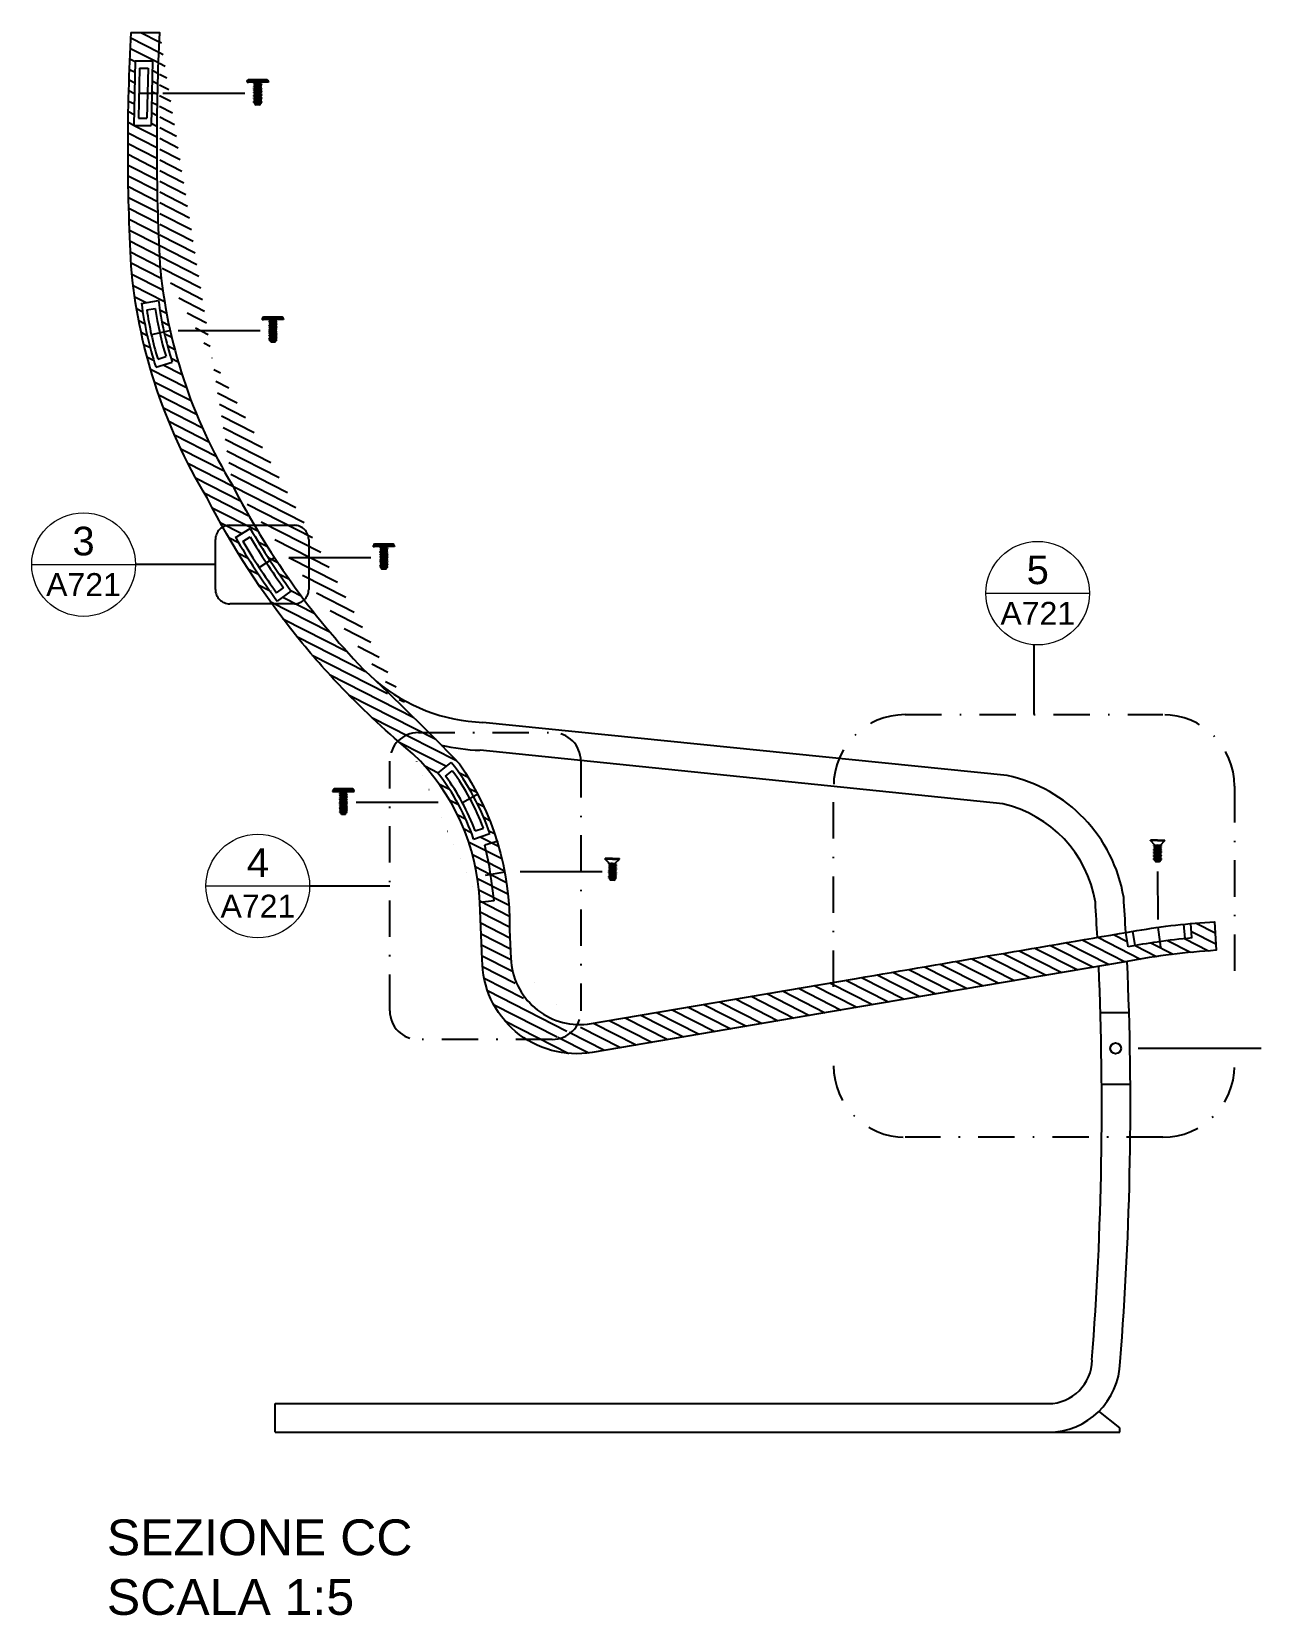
# Model space of a CAD drawing. Header units: millimetres. Extents: x -29 to 1292, y 25 to 454.
# Drawn here: x 328.9 to 414.8, y 53.3 to 164 of the extents above; entities that cross this region are included whole.
import ezdxf
from ezdxf.enums import TextEntityAlignment as Align

# ---------------------------------------------------------------- set-up
doc = ezdxf.new("R2010")
doc.units = ezdxf.units.MM
doc.linetypes.add('TRATTOPUNTO', pattern=[25.4, 12.7, -6.35, 0, -6.35])
doc.layers.get('0').update_dxf_attribs({"color": 70})
doc.layers.add('A-ANNO-SYMB', color=202, linetype='Continuous', lineweight=18)
for name, color, linetype in [('CONTORNO SEZIONI', 26, 'Continuous'), ('G-ANNO-TEXT', 3, 'Continuous'), ('LINEE SEZIONATE', 5, 'Continuous'), ('SIMBOLI', 201, 'Continuous'), ('VITIGIUSTO', 61, 'Continuous')]:
    doc.layers.add(name, color=color, linetype=linetype)
doc.styles.add('ARIAL', font='arial.ttf')
doc.styles.get("Standard").update_dxf_attribs({"font": 'arial.ttf'})

# ---------------------------------------------------------------- blocks, each defined once
blk = doc.blocks.new('DETAGLI')
at = {"layer": 'A-ANNO-SYMB', "linetype": 'Continuous'}
blk.add_line((486.66, 356.17), (504.76, 356.17), dxfattribs=at)
blk.add_circle((495.71, 356.17), 9.05, dxfattribs=at)
for tag, p in [('TAVOLA', (495.71, 362.76)), ('SEZIONE', (495.71, 354.67))]:
    blk.add_attdef(tag, text='', height=5, dxfattribs=at).set_placement(p, align=Align.TOP_CENTER)

msp = doc.modelspace()

# ---------------------------------------------------------------- hatches: boundary and pattern name
h = msp.add_hatch()
h.set_pattern_fill('ANSI31', color=256, scale=0.21, angle=108)
h.set_pattern_definition([(153, (-61.49065, 84.6271), (-0.3026982, -0.5940786), [])])
edge = h.paths.add_edge_path()
edge.add_arc((391.06, 156.8), 54, 206.9866, 228.802, ccw=False)
edge.add_arc((373.53, 150.9), 35.8, 185.0472, 211.3092, ccw=False)
edge.add_arc((494.28, 156), 156.62, 177.0978, 183.0201, ccw=False)
edge.add_line((337.85, 163.93), (335.87, 163.93))
edge.add_arc((485.82, 155.77), 150.17, 176.8853, 183.1147)
edge.add_arc((372.64, 150.72), 36.9, 184.8261, 197.7036)
edge.add_arc((374.9, 151.63), 39.33, 197.9714, 210.9669)
edge.add_arc((391.06, 156.8), 55.98, 206.9866, 229.2256)
edge.add_arc((355.93, 113), 2, 90, 135.3478, ccw=False)
edge.add_line((355.93, 115), (356.67, 115))
edge.add_arc((243.55, 2.48), 159.55, 44.8478, 45.4431)
edge = h.paths.add_edge_path(flags=16)
edge.add_line((347.05, 124.88), (346.08, 124.18))
edge.add_arc((391.06, 156.8), 55.57, 210.4449, 215.9507, ccw=False)
edge.add_line((343.16, 128.64), (344.19, 129.25))
edge.add_arc((391.06, 156.8), 54.37, 210.4449, 215.9507)
edge = h.paths.add_edge_path(flags=0)
edge.add_line((346.52, 125.11), (346.03, 124.76))
edge.add_arc((391.06, 156.8), 55.27, 210.9632, 215.4324, ccw=False)
edge.add_line((343.67, 128.36), (344.19, 128.67))
edge.add_arc((391.06, 156.8), 54.67, 210.9689, 215.4267)
edge = h.paths.add_edge_path(flags=16)
edge.add_line((338.74, 140.88), (337.59, 140.54))
edge.add_arc((360.26, 147.95), 23.85, 187.1162, 198.0887, ccw=False)
edge.add_line((336.59, 144.99), (337.78, 145.18))
edge.add_arc((360.26, 147.95), 22.65, 187.0153, 198.1896)
edge = h.paths.add_edge_path(flags=0)
edge.add_line((338.3, 141.27), (337.73, 141.1))
edge.add_arc((360.26, 147.95), 23.55, 188.3085, 196.8963, ccw=False)
edge.add_line((336.96, 144.54), (337.55, 144.64))
edge.add_arc((360.26, 147.95), 22.95, 188.2899, 196.9149)
h.paths.add_polyline_path([(337.26, 157.43), (336.06, 157.43), (336.16, 161.93), (337.36, 161.93)], flags=16)
h.paths.add_polyline_path([(336.97, 157.93), (336.37, 157.93), (336.45, 161.43), (337.05, 161.43)], flags=0)
edge = h.paths.add_edge_path()
edge.add_line((356.67, 115), (355.93, 115))
edge.add_arc((355.93, 113), 2, 90, 135.3478)
edge.add_arc((391.06, 156.8), 55.98, 229.2256, 230.6283)
edge.add_arc((344.91, 102.49), 15.32, 2.358, 46.0343, ccw=False)
edge.add_line((360.22, 103.12), (361.22, 103.25))
edge.add_line((361.22, 103.25), (361.02, 104.79))
edge.add_arc((343.85, 102.63), 17.3, 7.1561, 9.2688)
edge.add_arc((343.85, 102.63), 17.3, 9.2688, 15.1182)
edge.add_line((360.56, 107.14), (361.43, 107.39))
edge.add_arc((342.59, 101.59), 19.71, 17.1219, 27.5281)
edge.add_line((360.08, 110.7), (359.79, 110.54))
edge.add_arc((344.93, 102.49), 16.9, 18.8304, 28.4565, ccw=False)
edge.add_line((360.92, 107.94), (359.79, 107.56))
edge.add_arc((344.93, 102.49), 15.7, 18.8304, 38.0827)
edge.add_line((357.29, 112.17), (358.23, 112.91))
edge.add_arc((344.93, 102.49), 16.9, 28.4565, 38.0827, ccw=False)
edge.add_line((359.79, 110.54), (360.08, 110.7))
edge.add_arc((342.59, 101.59), 19.71, 27.5281, 34.7456)
edge.add_arc((247.61, 6.44), 153.88, 43.7368, 44.8679)
edge = h.paths.add_edge_path()
edge.add_arc((344.93, 102.49), 17.29, 2.358, 5.5718)
edge.add_arc((342.59, 101.59), 19.71, 7.5274, 10.7446)
edge.add_line((361.96, 105.26), (360.98, 105.1))
edge.add_arc((343.85, 102.63), 17.3, 7.1561, 8.1968, ccw=False)
edge.add_line((361.02, 104.79), (361.22, 103.25))
edge.add_line((361.22, 103.25), (360.22, 103.12))
edge.add_line((360.22, 103.12), (360.39, 99.13))
edge.add_arc((366.96, 99.13), 6.57, 180.0149, 238.0608)
edge.add_line((363.48, 93.55), (365.28, 93.55))
edge.add_arc((365.28, 95.55), 2, 270, 330.1711)
edge.add_arc((366.96, 99.13), 4.57, 179.3639, 270.6504, ccw=False)
edge.add_line((362.39, 99.18), (362.21, 103.2))
edge = h.paths.add_edge_path()
edge.add_line((388.63, 96.15), (405.43, 99))
edge.add_arc((414.4, 52.58), 47.28, 93.3267, 100.9267, ccw=False)
edge.add_line((411.65, 99.78), (411.54, 101.78))
edge.add_arc((414.4, 52.58), 49.28, 93.3267, 95.2691)
edge.add_line((409.87, 101.65), (409.96, 100.65))
edge.add_arc((414.37, 52.86), 47.99, 95.2681, 98.1963)
edge.add_arc((414.37, 52.86), 47.99, 98.1963, 100.6479)
edge.add_line((405.5, 100.03), (405.33, 101.02))
edge.add_line((405.33, 101.02), (367.73, 94.62))
edge.add_arc((366.96, 99.13), 4.57, 270.6504, 279.6529, ccw=False)
edge.add_arc((365.28, 95.55), 2, 270, 330.1711, ccw=False)
edge.add_line((365.28, 93.55), (363.48, 93.55))
edge.add_arc((366.96, 99.13), 6.57, 238.0608, 279.6737)
edge.add_line((368.06, 92.65), (388.63, 96.15))
edge = h.paths.add_edge_path()
edge.add_line((361.43, 107.39), (360.56, 107.14))
edge.add_arc((343.85, 102.63), 17.3, 9.2688, 15.1182, ccw=False)
edge.add_arc((343.85, 102.63), 17.3, 8.1968, 9.2688, ccw=False)
edge.add_line((360.98, 105.1), (361.96, 105.26))
edge.add_arc((342.59, 101.59), 19.71, 10.7446, 17.1219)

# ---------------------------------------------------------------- linework, layer by layer
for p, q in [((337.85, 144.69), (337.86, 144.69)), ((338.59, 141.35), (338.6, 141.36)), ((343.41, 128.21), (343.41, 128.21)), ((345.79, 124.58), (345.79, 124.58)), ((358.53, 112.51), (358.54, 112.52)), ((403.57, 95.43), (405.56, 95.43)), ((403.66, 90.43), (405.65, 90.43)), ((403.66, 90.43), (405.65, 90.43)), ((345.93, 66.1), (345.93, 68.1)), ((345.93, 68.1), (399.93, 68.1)), ((404.93, 66.4), (403.46, 67.57)), ((404.93, 66.1), (404.93, 66.4)), ((345.93, 66.1), (404.93, 66.1))]:
    msp.add_line(p, q)
for points in [[(405.19, 103.48, 0.307514), (397.06, 111.99), (360.43, 115.7)], [(403.22, 103.15, 0.304175), (396.74, 110.01), (360.24, 113.76)]]:
    msp.add_lwpolyline(points, format="xyb")
for centre, radius, start, end in [((360.26, 147.95), 22.95, 187.0153, 187.0415), ((360.89, 127.95), 12.25, 229.8238, 267.8623), ((360.75, 127.75), 14, 256.6998, 267.8782), ((174.28, 88.83), 229.38, 2.9629, 3.5813), ((180.93, 88.96), 224.73, 3.0768, 3.7066), ((174.28, 88.83), 229.38, 355.5802, 2.4585), ((180.93, 88.96), 224.73, 355.4227, 2.5619), ((399.89, 71.2), 3.1, 270.7267, 359.0639), ((399.91, 71.13), 5.03, 270.1307, 358.75)]:
    msp.add_arc(centre, radius, start, end)
at = {"layer": 'CONTORNO SEZIONI', "linetype": 'TRATTOPUNTO', "ltscale": 0.5}
for points in [[(341.75, 125), (341.75, 128.48)], [(342.75, 129.48), (347.27, 129.48)], [(348.27, 128.48), (348.27, 125)], [(347.27, 124), (342.75, 124)]]:
    msp.add_lwpolyline(points, dxfattribs=at)
at = {"layer": 'CONTORNO SEZIONI', "linetype": 'TRATTOPUNTO', "ltscale": 0.2}
for points in [[(389.93, 116.25), (407.93, 116.25)], [(355.93, 115), (365.28, 115)], [(353.93, 95.55), (353.93, 113)], [(367.28, 113), (367.28, 95.55)], [(384.93, 97.23), (384.93, 111.25)], [(412.93, 111.25), (412.93, 97.23)], [(365.28, 93.55), (355.93, 93.55)], [(407.93, 86.72), (389.93, 86.72)]]:
    msp.add_lwpolyline(points, dxfattribs=at)
at = {"layer": 'CONTORNO SEZIONI', "linetype": 'TRATTOPUNTO', "ltscale": 0.5}
for centre, start, end in [((342.75, 128.48), 90, 180), ((347.27, 128.48), 0, 90), ((342.75, 125), 180, 270), ((347.27, 125), 270, 0)]:
    msp.add_arc(centre, 1, start, end, dxfattribs=at)
at = {"layer": 'CONTORNO SEZIONI', "linetype": 'TRATTOPUNTO', "ltscale": 0.2}
for centre, radius, start, end in [((389.93, 111.25), 5, 90, 180), ((407.93, 111.25), 5, 0, 90), ((355.93, 113), 2, 90, 180), ((365.28, 113), 2, 0, 90), ((355.93, 95.55), 2, 180, 270), ((365.28, 95.55), 2, 270, 0), ((389.93, 91.72), 5, 180, 270), ((407.93, 91.72), 5, 270, 0)]:
    msp.add_arc(centre, radius, start, end, dxfattribs=at)
at = {"layer": 'LINEE SEZIONATE'}
for p, q in [((336.16, 161.94), (336.06, 157.43)), ((336.16, 161.93), (337.36, 161.93)), ((337.36, 161.93), (337.26, 157.42)), ((336.45, 161.43), (336.37, 157.93)), ((336.45, 161.43), (337.05, 161.43)), ((337.05, 161.43), (336.97, 157.93)), ((336.06, 157.43), (337.26, 157.43)), ((336.37, 157.93), (336.97, 157.93)), ((336.59, 144.99), (337.78, 145.18)), ((336.96, 144.54), (337.55, 144.64)), ((337.59, 140.54), (338.74, 140.88)), ((337.73, 141.1), (338.3, 141.27)), ((343.16, 128.64), (344.19, 129.25)), ((343.67, 128.36), (344.19, 128.67)), ((346.03, 124.76), (346.52, 125.11)), ((346.08, 124.18), (347.05, 124.88)), ((357.29, 112.17), (358.23, 112.91)), ((357.83, 111.96), (358.3, 112.33)), ((359.79, 107.56), (360.92, 107.94)), ((359.9, 108.12), (360.47, 108.32)), ((361.51, 107.41), (360.56, 107.14)), ((361.22, 103.25), (360.22, 103.12)), ((405.5, 100.03), (405.33, 101.02)), ((406, 100.12), (405.82, 101.11)), ((409.37, 101.6), (409.47, 100.61)), ((409.96, 100.65), (409.87, 101.65))]:
    msp.add_line(p, q, dxfattribs=at)
for points in [[(335.85, 163.93), (337.85, 163.93, 0.025847), (337.87, 147.75, 0.115094), (342.94, 132.29, 0.073418), (352.08, 119.43, -0.014769), (358.79, 112.82, -0.157716), (362.3, 101.21), (362.39, 99.21, 0.433889), (367.73, 94.62), (386.53, 97.82, 0.000168), (406.12, 101.16, -0.027857), (411.54, 101.78), (411.65, 99.78, 0.016582), (408.53, 99.49, 0.016582), (405.43, 99), (386.75, 95.83), (368.06, 92.65, -0.464339), (360.39, 99.13), (360.22, 103.12, 0.192915), (355.55, 113.52, -0.029964), (350.63, 118.08, -0.021627), (347.44, 121.71, -0.051624), (341.18, 131.39, -0.056764), (337.49, 139.5, -0.056248), (335.87, 147.61, -0.027188), (335.87, 163.93, 2.566993)], [(360.92, 107.94, 0.084202), (358.23, 112.91, 0.084202)], [(359.79, 107.56, 0.084202), (357.29, 112.17, 0.084202)], [(359.9, 108.12, 0.068479), (357.83, 111.96)], [(360.47, 108.32, 0.069047), (358.3, 112.33)], [(360.93, 105.42, 0.025529), (360.56, 107.14)], [(361.22, 103.25), (361.02, 104.79, 0.009219), (360.93, 105.42, 0.003439)]]:
    msp.add_lwpolyline(points, format="xyb", dxfattribs=at)
for centre, radius, start, end in [((360.26, 147.95), 23.85, 187.1162, 198.0887), ((360.26, 147.95), 22.65, 187.0153, 198.1896), ((360.26, 147.95), 23.55, 188.3085, 196.8963), ((360.26, 147.95), 22.95, 188.2899, 196.9149), ((360.26, 147.95), 22.95, 198.1634, 198.1896), ((391.06, 156.8), 55.57, 210.4449, 215.9507), ((391.06, 156.8), 55.57, 210.4449, 215.9507), ((391.06, 156.8), 54.37, 210.4449, 215.9507), ((391.06, 156.8), 54.67, 210.9689, 215.4267), ((391.06, 156.8), 55.27, 210.9632, 215.4324), ((414.37, 52.86), 47.99, 98.1963, 100.6479), ((414.37, 52.86), 47.99, 95.2681, 98.1963)]:
    msp.add_arc(centre, radius, start, end, dxfattribs=at)
at = {"layer": 'SIMBOLI'}
for p, q in [((338.08, 159.68), (343.81, 159.68)), ((339.15, 143.1), (344.87, 143.1)), ((341.75, 126.74), (336.16, 126.74)), ((346.89, 127.23), (352.61, 127.23)), ((398.93, 116.25), (398.93, 121.12)), ((357.31, 110.11), (351.59, 110.11)), ((368.77, 105.27), (363.05, 105.27)), ((407.55, 105.28), (407.58, 101.93)), ((353.93, 104.27), (348.34, 104.27)), ((414.8, 92.93), (406.2, 92.93))]:
    msp.add_line(p, q, dxfattribs=at)
at = {"layer": 'VITIGIUSTO'}
for p, q in [((343.96, 160.44), (343.96, 160.49)), ((343.96, 160.44), (343.96, 160.49)), ((343.96, 160.49), (345.46, 160.49)), ((344.06, 160.64), (345.36, 160.64)), ((345.46, 160.49), (345.46, 160.44)), ((336.41, 159.68), (337.69, 159.68)), ((345.46, 160.44), (343.96, 160.44)), ((343.96, 160.44), (344.06, 160.44)), ((344.44, 160.41), (344.61, 160.44)), ((344.44, 160.32), (344.94, 160.41)), ((344.44, 160.39), (344.44, 160.41)), ((344.44, 160.39), (344.48, 160.38)), ((344.44, 160.3), (344.44, 160.32)), ((344.44, 160.22), (344.94, 160.31)), ((344.44, 160.3), (344.48, 160.3)), ((344.44, 160.21), (344.44, 160.22)), ((344.44, 160.21), (344.48, 160.2)), ((344.44, 160.12), (344.94, 160.21)), ((344.44, 160.1), (344.44, 160.12)), ((344.44, 160.02), (344.94, 160.11)), ((344.44, 160.1), (344.48, 160.1)), ((344.44, 160.01), (344.44, 160.02)), ((344.44, 160.01), (344.48, 160)), ((344.44, 159.92), (344.94, 160.01)), ((344.44, 159.9), (344.44, 159.92)), ((344.44, 159.82), (344.94, 159.91)), ((344.44, 159.9), (344.48, 159.89)), ((344.44, 159.81), (344.44, 159.82)), ((344.44, 159.81), (344.48, 159.8)), ((344.44, 159.72), (344.94, 159.81)), ((344.44, 159.7), (344.44, 159.72)), ((344.44, 159.62), (344.94, 159.71)), ((344.44, 159.7), (344.48, 159.69)), ((344.44, 159.61), (344.44, 159.62)), ((344.44, 159.61), (344.48, 159.6)), ((344.44, 159.52), (344.94, 159.61)), ((344.44, 159.5), (344.44, 159.52)), ((344.44, 159.42), (344.94, 159.51)), ((344.44, 159.5), (344.48, 159.49)), ((344.44, 159.41), (344.44, 159.42)), ((344.44, 159.41), (344.48, 159.4)), ((344.44, 159.32), (344.94, 159.41)), ((344.78, 160.44), (344.48, 160.38)), ((344.97, 160.39), (344.48, 160.3)), ((344.97, 160.29), (344.48, 160.2)), ((344.97, 160.19), (344.48, 160.1)), ((344.97, 160.09), (344.48, 160)), ((344.97, 159.98), (344.48, 159.89)), ((344.97, 159.89), (344.48, 159.8)), ((344.97, 159.78), (344.48, 159.69)), ((344.97, 159.69), (344.48, 159.6)), ((344.97, 159.58), (344.48, 159.49)), ((344.97, 159.49), (344.48, 159.4)), ((344.97, 159.38), (344.48, 159.29)), ((344.51, 160.44), (344.51, 160.42)), ((344.51, 160.39), (344.51, 160.33)), ((344.51, 160.3), (344.51, 160.24)), ((344.51, 160.2), (344.51, 160.13)), ((344.51, 160.1), (344.51, 160.04)), ((344.51, 160), (344.51, 159.93)), ((344.51, 159.9), (344.51, 159.84)), ((344.51, 159.8), (344.51, 159.73)), ((344.51, 159.7), (344.51, 159.64)), ((344.51, 159.6), (344.51, 159.53)), ((344.51, 159.5), (344.51, 159.44)), ((344.51, 159.4), (344.51, 159.33)), ((344.86, 160.44), (344.56, 160.44)), ((344.91, 160.44), (344.91, 160.41)), ((344.91, 160.38), (344.91, 160.31)), ((344.91, 160.28), (344.91, 160.21)), ((344.91, 160.18), (344.91, 160.11)), ((344.91, 160.08), (344.91, 160)), ((344.91, 159.97), (344.91, 159.91)), ((344.91, 159.88), (344.91, 159.8)), ((344.91, 159.77), (344.91, 159.71)), ((344.91, 159.68), (344.91, 159.6)), ((344.91, 159.57), (344.91, 159.51)), ((344.91, 159.48), (344.91, 159.4)), ((344.94, 160.41), (344.97, 160.4)), ((344.94, 160.31), (344.97, 160.31)), ((344.94, 160.21), (344.97, 160.2)), ((344.94, 160.11), (344.97, 160.11)), ((344.94, 160.01), (344.97, 160)), ((344.94, 159.91), (344.97, 159.91)), ((344.94, 159.81), (344.97, 159.8)), ((344.94, 159.71), (344.97, 159.71)), ((344.94, 159.61), (344.97, 159.6)), ((344.94, 159.51), (344.97, 159.51)), ((344.94, 159.41), (344.97, 159.4)), ((344.97, 160.4), (344.97, 160.39)), ((344.97, 160.31), (344.97, 160.29)), ((344.97, 160.2), (344.97, 160.19)), ((344.97, 160.11), (344.97, 160.09)), ((344.97, 160), (344.97, 159.98)), ((344.97, 159.91), (344.97, 159.89)), ((344.97, 159.8), (344.97, 159.78)), ((344.97, 159.71), (344.97, 159.69)), ((344.97, 159.6), (344.97, 159.58)), ((344.97, 159.51), (344.97, 159.49)), ((344.97, 159.4), (344.97, 159.38)), ((344.44, 159.3), (344.44, 159.32)), ((344.44, 159.22), (344.94, 159.31)), ((344.44, 159.3), (344.48, 159.29)), ((344.44, 159.21), (344.44, 159.22)), ((344.44, 159.21), (344.48, 159.2)), ((344.44, 159.12), (344.94, 159.21)), ((344.44, 159.1), (344.44, 159.12)), ((344.44, 159.02), (344.94, 159.11)), ((344.44, 159.1), (344.48, 159.09)), ((344.44, 159.01), (344.44, 159.02)), ((344.44, 159.01), (344.48, 159)), ((344.97, 159.29), (344.48, 159.2)), ((344.97, 159.18), (344.48, 159.09)), ((344.97, 159.09), (344.48, 159)), ((344.51, 159.3), (344.51, 159.24)), ((344.51, 159.2), (344.51, 159.13)), ((344.51, 159.1), (344.51, 159.04)), ((344.51, 159), (344.51, 158.94)), ((344.51, 158.94), (344.91, 158.94)), ((344.84, 158.87), (344.57, 158.87)), ((344.72, 158.97), (344.73, 158.99)), ((344.72, 158.97), (344.76, 158.96)), ((344.73, 158.99), (344.93, 159.03)), ((344.97, 159), (344.76, 158.96)), ((344.91, 159.28), (344.91, 159.2)), ((344.91, 159.17), (344.91, 159.11)), ((344.91, 159.08), (344.91, 159.02)), ((344.91, 158.99), (344.91, 158.94)), ((344.93, 159.03), (344.97, 159.02)), ((344.94, 159.31), (344.97, 159.31)), ((344.94, 159.21), (344.97, 159.2)), ((344.94, 159.11), (344.97, 159.11)), ((344.97, 159.31), (344.97, 159.29)), ((344.97, 159.2), (344.97, 159.18)), ((344.97, 159.11), (344.97, 159.09)), ((344.97, 159.02), (344.97, 159)), ((345.02, 143.86), (345.02, 143.91)), ((345.02, 143.86), (345.02, 143.91)), ((345.02, 143.91), (346.52, 143.91)), ((345.12, 144.06), (346.42, 144.06)), ((346.52, 143.91), (346.52, 143.86)), ((337.28, 142.81), (338.58, 143.1)), ((346.52, 143.86), (345.02, 143.86)), ((345.02, 143.86), (345.12, 143.86)), ((345.5, 143.81), (345.51, 143.83)), ((345.5, 143.81), (345.54, 143.8)), ((345.5, 143.73), (345.51, 143.74)), ((345.5, 143.73), (345.54, 143.72)), ((345.5, 143.63), (345.51, 143.64)), ((345.5, 143.63), (345.54, 143.62)), ((345.5, 143.53), (345.51, 143.54)), ((345.5, 143.53), (345.54, 143.52)), ((345.5, 143.43), (345.51, 143.44)), ((345.5, 143.43), (345.54, 143.42)), ((345.5, 143.32), (345.51, 143.34)), ((345.5, 143.32), (345.54, 143.31)), ((345.5, 143.23), (345.51, 143.24)), ((345.5, 143.23), (345.54, 143.22)), ((345.5, 143.12), (345.51, 143.14)), ((345.5, 143.12), (345.54, 143.11)), ((345.5, 143.03), (345.51, 143.04)), ((345.5, 143.03), (345.54, 143.02)), ((345.5, 142.92), (345.51, 142.94)), ((345.5, 142.92), (345.54, 142.91)), ((345.5, 142.83), (345.51, 142.84)), ((345.5, 142.83), (345.54, 142.82)), ((345.51, 143.83), (345.67, 143.86)), ((345.51, 143.74), (346, 143.83)), ((345.51, 143.64), (346, 143.73)), ((345.51, 143.54), (346, 143.63)), ((345.51, 143.44), (346, 143.54)), ((345.51, 143.34), (346, 143.43)), ((345.51, 143.24), (346, 143.34)), ((345.51, 143.14), (346, 143.23)), ((345.51, 143.04), (346, 143.14)), ((345.51, 142.94), (346, 143.03)), ((345.51, 142.84), (346, 142.94)), ((345.51, 142.74), (346, 142.83)), ((345.84, 143.86), (345.54, 143.8)), ((346.03, 143.81), (345.54, 143.72)), ((346.03, 143.71), (345.54, 143.62)), ((346.03, 143.61), (345.54, 143.52)), ((346.03, 143.51), (345.54, 143.42)), ((346.03, 143.4), (345.54, 143.31)), ((346.03, 143.31), (345.54, 143.22)), ((346.03, 143.2), (345.54, 143.11)), ((346.03, 143.11), (345.54, 143.02)), ((346.03, 143), (345.54, 142.91)), ((346.03, 142.91), (345.54, 142.82)), ((346.03, 142.8), (345.54, 142.71)), ((345.57, 143.86), (345.57, 143.84)), ((345.57, 143.81), (345.57, 143.75)), ((345.57, 143.72), (345.57, 143.66)), ((345.57, 143.62), (345.57, 143.55)), ((345.57, 143.52), (345.57, 143.46)), ((345.57, 143.42), (345.57, 143.35)), ((345.57, 143.32), (345.57, 143.26)), ((345.57, 143.22), (345.57, 143.15)), ((345.57, 143.12), (345.57, 143.06)), ((345.57, 143.02), (345.57, 142.95)), ((345.57, 142.92), (345.57, 142.86)), ((345.57, 142.82), (345.57, 142.75)), ((345.92, 143.86), (345.62, 143.86)), ((345.97, 143.86), (345.97, 143.83)), ((345.97, 143.8), (345.97, 143.73)), ((345.97, 143.7), (345.97, 143.63)), ((345.97, 143.6), (345.97, 143.53)), ((345.97, 143.5), (345.97, 143.42)), ((345.97, 143.39), (345.97, 143.33)), ((345.97, 143.3), (345.97, 143.22)), ((345.97, 143.19), (345.97, 143.13)), ((345.97, 143.1), (345.97, 143.02)), ((345.97, 142.99), (345.97, 142.93)), ((345.97, 142.9), (345.97, 142.82)), ((346, 143.83), (346.04, 143.82)), ((346, 143.73), (346.04, 143.73)), ((346, 143.63), (346.04, 143.62)), ((346, 143.54), (346.04, 143.53)), ((346, 143.43), (346.04, 143.42)), ((346, 143.34), (346.04, 143.33)), ((346, 143.23), (346.04, 143.22)), ((346, 143.14), (346.04, 143.13)), ((346, 143.03), (346.04, 143.02)), ((346, 142.94), (346.04, 142.93)), ((346, 142.83), (346.04, 142.82)), ((346.04, 143.82), (346.03, 143.81)), ((346.04, 143.73), (346.03, 143.71)), ((346.04, 143.62), (346.03, 143.61)), ((346.04, 143.53), (346.03, 143.51)), ((346.04, 143.42), (346.03, 143.4)), ((346.04, 143.33), (346.03, 143.31)), ((346.04, 143.22), (346.03, 143.2)), ((346.04, 143.13), (346.03, 143.11)), ((346.04, 143.02), (346.03, 143)), ((346.04, 142.93), (346.03, 142.91)), ((346.04, 142.82), (346.03, 142.8)), ((345.5, 142.72), (345.51, 142.74)), ((345.5, 142.72), (345.54, 142.71)), ((345.5, 142.63), (345.51, 142.64)), ((345.5, 142.63), (345.54, 142.62)), ((345.5, 142.52), (345.51, 142.54)), ((345.5, 142.52), (345.54, 142.51)), ((345.5, 142.43), (345.51, 142.44)), ((345.5, 142.43), (345.54, 142.42)), ((345.51, 142.64), (346, 142.74)), ((345.51, 142.54), (346, 142.63)), ((345.51, 142.44), (346, 142.54)), ((346.03, 142.71), (345.54, 142.62)), ((346.03, 142.6), (345.54, 142.51)), ((346.03, 142.51), (345.54, 142.42)), ((345.57, 142.72), (345.57, 142.66)), ((345.57, 142.62), (345.57, 142.55)), ((345.57, 142.52), (345.57, 142.46)), ((345.57, 142.42), (345.57, 142.36)), ((345.57, 142.36), (345.97, 142.36)), ((345.9, 142.29), (345.64, 142.29)), ((345.79, 142.41), (346, 142.45)), ((345.79, 142.39), (345.79, 142.41)), ((345.79, 142.39), (345.83, 142.38)), ((346.03, 142.42), (345.83, 142.38)), ((345.97, 142.7), (345.97, 142.62)), ((345.97, 142.59), (345.97, 142.53)), ((345.97, 142.5), (345.97, 142.44)), ((345.97, 142.41), (345.97, 142.36)), ((346, 142.74), (346.04, 142.73)), ((346, 142.63), (346.04, 142.62)), ((346, 142.54), (346.04, 142.53)), ((346, 142.45), (346.04, 142.44)), ((346.04, 142.73), (346.03, 142.71)), ((346.04, 142.62), (346.03, 142.6)), ((346.04, 142.53), (346.03, 142.51)), ((346.04, 142.44), (346.03, 142.42)), ((352.76, 127.99), (352.76, 128.04)), ((352.76, 127.99), (352.76, 128.04)), ((352.76, 128.04), (354.26, 128.04)), ((354.26, 127.99), (352.76, 127.99)), ((352.76, 127.99), (352.86, 127.99)), ((352.86, 128.19), (354.16, 128.19)), ((353.25, 127.96), (353.42, 127.99)), ((353.25, 127.87), (353.74, 127.96)), ((353.25, 127.94), (353.25, 127.96)), ((353.25, 127.94), (353.29, 127.93)), ((353.25, 127.86), (353.25, 127.87)), ((353.25, 127.77), (353.74, 127.86)), ((353.25, 127.86), (353.29, 127.85)), ((353.25, 127.76), (353.25, 127.77)), ((353.25, 127.76), (353.29, 127.75)), ((353.25, 127.67), (353.74, 127.76)), ((353.25, 127.57), (353.74, 127.67)), ((353.25, 127.66), (353.25, 127.67)), ((353.25, 127.66), (353.29, 127.65)), ((353.25, 127.56), (353.25, 127.57)), ((353.25, 127.56), (353.29, 127.55)), ((353.25, 127.47), (353.74, 127.56)), ((353.25, 127.37), (353.74, 127.47)), ((353.25, 127.45), (353.25, 127.47)), ((353.25, 127.45), (353.29, 127.44)), ((353.25, 127.36), (353.25, 127.37)), ((353.25, 127.36), (353.29, 127.35)), ((353.25, 127.27), (353.74, 127.36)), ((353.59, 127.99), (353.29, 127.93)), ((353.78, 127.94), (353.29, 127.85)), ((353.78, 127.84), (353.29, 127.75)), ((353.78, 127.74), (353.29, 127.65)), ((353.78, 127.64), (353.29, 127.55)), ((353.78, 127.53), (353.29, 127.44)), ((353.78, 127.44), (353.29, 127.35)), ((353.78, 127.33), (353.29, 127.24)), ((353.31, 127.99), (353.31, 127.97)), ((353.31, 127.94), (353.31, 127.88)), ((353.31, 127.85), (353.31, 127.79)), ((353.31, 127.75), (353.31, 127.68)), ((353.31, 127.65), (353.31, 127.59)), ((353.31, 127.55), (353.31, 127.48)), ((353.31, 127.45), (353.31, 127.39)), ((353.31, 127.35), (353.31, 127.28)), ((353.66, 127.99), (353.36, 127.99)), ((353.71, 127.99), (353.71, 127.96)), ((353.71, 127.93), (353.71, 127.86)), ((353.71, 127.83), (353.71, 127.76)), ((353.71, 127.73), (353.71, 127.66)), ((353.71, 127.63), (353.71, 127.55)), ((353.71, 127.52), (353.71, 127.46)), ((353.71, 127.43), (353.71, 127.35)), ((353.71, 127.32), (353.71, 127.26)), ((353.74, 127.96), (353.78, 127.95)), ((353.74, 127.86), (353.78, 127.86)), ((353.74, 127.76), (353.78, 127.75)), ((353.74, 127.67), (353.78, 127.66)), ((353.74, 127.56), (353.78, 127.55)), ((353.74, 127.47), (353.78, 127.46)), ((353.74, 127.36), (353.78, 127.35)), ((353.78, 127.95), (353.78, 127.94)), ((353.78, 127.86), (353.78, 127.84)), ((353.78, 127.75), (353.78, 127.74)), ((353.78, 127.66), (353.78, 127.64)), ((353.78, 127.55), (353.78, 127.53)), ((353.78, 127.46), (353.78, 127.44)), ((353.78, 127.35), (353.78, 127.33)), ((354.26, 128.04), (354.26, 127.99)), ((344.82, 126.54), (345.88, 127.23)), ((353.25, 127.17), (353.74, 127.27)), ((353.25, 127.25), (353.25, 127.27)), ((353.25, 127.25), (353.29, 127.24)), ((353.25, 127.16), (353.25, 127.17)), ((353.25, 127.16), (353.29, 127.15)), ((353.25, 127.07), (353.74, 127.16)), ((353.25, 127.05), (353.25, 127.07)), ((353.25, 126.97), (353.74, 127.07)), ((353.25, 127.05), (353.29, 127.04)), ((353.25, 126.96), (353.25, 126.97)), ((353.25, 126.96), (353.29, 126.95)), ((353.25, 126.87), (353.74, 126.96)), ((353.25, 126.77), (353.74, 126.87)), ((353.25, 126.85), (353.25, 126.87)), ((353.25, 126.85), (353.29, 126.84)), ((353.25, 126.76), (353.25, 126.77)), ((353.25, 126.76), (353.29, 126.75)), ((353.25, 126.67), (353.74, 126.76)), ((353.25, 126.57), (353.74, 126.67)), ((353.25, 126.65), (353.25, 126.67)), ((353.25, 126.65), (353.29, 126.64)), ((353.25, 126.56), (353.25, 126.57)), ((353.25, 126.56), (353.29, 126.55)), ((353.78, 127.24), (353.29, 127.15)), ((353.78, 127.13), (353.29, 127.04)), ((353.78, 127.04), (353.29, 126.95)), ((353.78, 126.93), (353.29, 126.84)), ((353.78, 126.84), (353.29, 126.75)), ((353.78, 126.73), (353.29, 126.64)), ((353.78, 126.64), (353.29, 126.55)), ((353.31, 127.25), (353.31, 127.19)), ((353.31, 127.15), (353.31, 127.08)), ((353.31, 127.05), (353.31, 126.99)), ((353.31, 126.95), (353.31, 126.88)), ((353.31, 126.85), (353.31, 126.79)), ((353.31, 126.75), (353.31, 126.68)), ((353.31, 126.65), (353.31, 126.59)), ((353.31, 126.55), (353.31, 126.49)), ((353.31, 126.49), (353.71, 126.49)), ((353.65, 126.42), (353.38, 126.42)), ((353.53, 126.52), (353.54, 126.54)), ((353.53, 126.52), (353.57, 126.51)), ((353.54, 126.54), (353.74, 126.58)), ((353.78, 126.55), (353.57, 126.51)), ((353.71, 127.23), (353.71, 127.15)), ((353.71, 127.12), (353.71, 127.06)), ((353.71, 127.03), (353.71, 126.95)), ((353.71, 126.83), (353.71, 126.75)), ((353.71, 126.72), (353.71, 126.66)), ((353.71, 126.63), (353.71, 126.57)), ((353.71, 126.54), (353.71, 126.49)), ((353.74, 127.27), (353.78, 127.26)), ((353.74, 127.16), (353.78, 127.15)), ((353.74, 127.07), (353.78, 127.06)), ((353.74, 126.96), (353.78, 126.95)), ((353.74, 126.87), (353.78, 126.86)), ((353.74, 126.76), (353.78, 126.75)), ((353.74, 126.67), (353.78, 126.66)), ((353.74, 126.58), (353.78, 126.57)), ((353.78, 127.26), (353.78, 127.24)), ((353.78, 127.15), (353.78, 127.13)), ((353.78, 127.06), (353.78, 127.04)), ((353.78, 126.95), (353.78, 126.93)), ((353.78, 126.86), (353.78, 126.84)), ((353.78, 126.75), (353.78, 126.73)), ((353.78, 126.66), (353.78, 126.64)), ((353.78, 126.57), (353.78, 126.55)), ((349.94, 110.92), (349.94, 110.87)), ((351.44, 110.92), (349.94, 110.92)), ((349.94, 110.87), (351.44, 110.87)), ((351.34, 111.07), (350.04, 111.07)), ((350.46, 110.84), (350.43, 110.84)), ((350.43, 110.84), (350.43, 110.82)), ((350.43, 110.82), (350.92, 110.73)), ((350.46, 110.75), (350.43, 110.74)), ((350.43, 110.74), (350.43, 110.72)), ((350.43, 110.72), (350.92, 110.63)), ((350.96, 110.75), (350.46, 110.84)), ((350.96, 110.66), (350.46, 110.75)), ((350.49, 110.87), (350.49, 110.84)), ((350.49, 110.81), (350.49, 110.74)), ((350.49, 110.71), (350.49, 110.64)), ((350.54, 110.87), (350.84, 110.87)), ((350.62, 110.87), (350.92, 110.81)), ((350.96, 110.84), (350.79, 110.87)), ((350.89, 110.87), (350.89, 110.85)), ((350.89, 110.82), (350.89, 110.76)), ((350.89, 110.73), (350.89, 110.67)), ((350.96, 110.82), (350.92, 110.81)), ((350.96, 110.74), (350.92, 110.73)), ((350.96, 110.82), (350.96, 110.84)), ((350.96, 110.74), (350.96, 110.75)), ((351.44, 110.87), (351.34, 110.87)), ((351.44, 110.87), (351.44, 110.92)), ((351.44, 110.87), (351.44, 110.92)), ((359, 110.11), (360.13, 110.73)), ((350.46, 110.64), (350.43, 110.64)), ((350.43, 110.64), (350.43, 110.62)), ((350.43, 110.62), (350.92, 110.53)), ((350.46, 110.55), (350.43, 110.54)), ((350.43, 110.54), (350.43, 110.52)), ((350.43, 110.52), (350.92, 110.43)), ((350.46, 110.44), (350.43, 110.43)), ((350.43, 110.43), (350.43, 110.42)), ((350.43, 110.42), (350.92, 110.32)), ((350.46, 110.35), (350.43, 110.34)), ((350.43, 110.34), (350.43, 110.32)), ((350.43, 110.32), (350.92, 110.23)), ((350.46, 110.24), (350.43, 110.23)), ((350.43, 110.23), (350.43, 110.22)), ((350.43, 110.22), (350.92, 110.12)), ((350.46, 110.15), (350.43, 110.14)), ((350.43, 110.14), (350.43, 110.12)), ((350.43, 110.12), (350.92, 110.03)), ((350.46, 110.04), (350.43, 110.03)), ((350.43, 110.03), (350.43, 110.02)), ((350.43, 110.02), (350.92, 109.92)), ((350.46, 109.95), (350.43, 109.94)), ((350.43, 109.94), (350.43, 109.92)), ((350.43, 109.92), (350.92, 109.83)), ((350.46, 109.84), (350.43, 109.83)), ((350.43, 109.83), (350.43, 109.82)), ((350.43, 109.82), (350.92, 109.72)), ((350.46, 109.75), (350.43, 109.74)), ((350.43, 109.74), (350.43, 109.72)), ((350.43, 109.72), (350.92, 109.63)), ((350.46, 109.64), (350.43, 109.63)), ((350.43, 109.63), (350.43, 109.62)), ((350.43, 109.62), (350.92, 109.52)), ((350.96, 110.55), (350.46, 110.64)), ((350.96, 110.46), (350.46, 110.55)), ((350.96, 110.35), (350.46, 110.44)), ((350.96, 110.26), (350.46, 110.35)), ((350.96, 110.15), (350.46, 110.24)), ((350.96, 110.06), (350.46, 110.15)), ((350.96, 109.95), (350.46, 110.04)), ((350.96, 109.86), (350.46, 109.95)), ((350.96, 109.75), (350.46, 109.84)), ((350.96, 109.66), (350.46, 109.75)), ((350.96, 109.55), (350.46, 109.64)), ((350.49, 110.61), (350.49, 110.54)), ((350.49, 110.51), (350.49, 110.43)), ((350.49, 110.4), (350.49, 110.34)), ((350.49, 110.31), (350.49, 110.23)), ((350.49, 110.2), (350.49, 110.14)), ((350.49, 110.11), (350.49, 110.03)), ((350.49, 110), (350.49, 109.94)), ((350.49, 109.91), (350.49, 109.83)), ((350.49, 109.71), (350.49, 109.63)), ((350.49, 109.6), (350.49, 109.54)), ((350.89, 110.64), (350.89, 110.56)), ((350.89, 110.53), (350.89, 110.47)), ((350.89, 110.44), (350.89, 110.36)), ((350.89, 110.33), (350.89, 110.27)), ((350.89, 110.24), (350.89, 110.16)), ((350.89, 110.13), (350.89, 110.07)), ((350.89, 110.04), (350.89, 109.96)), ((350.89, 109.93), (350.89, 109.87)), ((350.89, 109.84), (350.89, 109.76)), ((350.89, 109.73), (350.89, 109.67)), ((350.89, 109.64), (350.89, 109.56)), ((350.96, 110.64), (350.92, 110.63)), ((350.96, 110.54), (350.92, 110.53)), ((350.96, 110.44), (350.92, 110.43)), ((350.96, 110.33), (350.92, 110.32)), ((350.96, 110.24), (350.92, 110.23)), ((350.96, 110.13), (350.92, 110.12)), ((350.96, 110.04), (350.92, 110.03)), ((350.96, 109.93), (350.92, 109.92)), ((350.96, 109.84), (350.92, 109.83)), ((350.96, 109.73), (350.92, 109.72)), ((350.96, 109.64), (350.92, 109.63)), ((350.96, 110.64), (350.96, 110.66)), ((350.96, 110.54), (350.96, 110.55)), ((350.96, 110.44), (350.96, 110.46)), ((350.96, 110.33), (350.96, 110.35)), ((350.96, 110.24), (350.96, 110.26)), ((350.96, 110.13), (350.96, 110.15)), ((350.96, 110.04), (350.96, 110.06)), ((350.96, 109.93), (350.96, 109.95)), ((350.96, 109.84), (350.96, 109.86)), ((350.96, 109.73), (350.96, 109.75)), ((350.96, 109.64), (350.96, 109.66)), ((350.46, 109.55), (350.43, 109.54)), ((350.43, 109.54), (350.43, 109.52)), ((350.43, 109.52), (350.92, 109.43)), ((350.46, 109.46), (350.43, 109.45)), ((350.43, 109.45), (350.43, 109.43)), ((350.43, 109.43), (350.63, 109.39)), ((350.96, 109.46), (350.46, 109.55)), ((350.67, 109.42), (350.46, 109.46)), ((350.49, 109.51), (350.49, 109.45)), ((350.49, 109.42), (350.49, 109.37)), ((350.89, 109.37), (350.49, 109.37)), ((350.56, 109.3), (350.83, 109.3)), ((350.67, 109.4), (350.63, 109.39)), ((350.67, 109.4), (350.67, 109.42)), ((350.89, 109.53), (350.89, 109.47)), ((350.89, 109.44), (350.89, 109.37)), ((350.96, 109.53), (350.92, 109.52)), ((350.96, 109.44), (350.92, 109.43)), ((350.96, 109.53), (350.96, 109.55)), ((350.96, 109.44), (350.96, 109.46)), ((407.56, 107.47), (407.06, 107.47)), ((407.06, 107.45), (407.06, 107.47)), ((407.56, 107.45), (407.06, 107.45)), ((407.36, 107.14), (407.06, 107.45)), ((407.56, 107.47), (408.06, 107.47)), ((407.56, 107.45), (408.06, 107.45)), ((407.76, 107.14), (408.06, 107.45)), ((408.06, 107.45), (408.06, 107.47)), ((407.29, 107.13), (407.36, 107.14)), ((407.29, 107.11), (407.29, 107.13)), ((407.29, 107.11), (407.33, 107.1)), ((407.29, 107.02), (407.79, 107.11)), ((407.29, 106.93), (407.79, 107.02)), ((407.29, 107.01), (407.29, 107.02)), ((407.29, 107.01), (407.33, 107)), ((407.29, 106.91), (407.29, 106.93)), ((407.29, 106.91), (407.33, 106.9)), ((407.29, 106.82), (407.79, 106.91)), ((407.29, 106.73), (407.79, 106.82)), ((407.29, 106.8), (407.29, 106.82)), ((407.29, 106.8), (407.33, 106.79)), ((407.29, 106.71), (407.29, 106.73)), ((407.29, 106.71), (407.33, 106.7)), ((407.29, 106.62), (407.79, 106.71)), ((407.29, 106.53), (407.79, 106.62)), ((407.29, 106.6), (407.29, 106.62)), ((407.29, 106.6), (407.33, 106.59)), ((407.29, 106.51), (407.29, 106.53)), ((407.29, 106.51), (407.33, 106.5)), ((407.29, 106.42), (407.79, 106.51)), ((407.29, 106.33), (407.79, 106.42)), ((407.29, 106.4), (407.29, 106.42)), ((407.29, 106.4), (407.33, 106.39)), ((407.29, 106.31), (407.29, 106.33)), ((407.29, 106.31), (407.33, 106.3)), ((407.29, 106.22), (407.79, 106.31)), ((407.54, 107.14), (407.33, 107.1)), ((407.82, 107.09), (407.33, 107)), ((407.82, 106.99), (407.33, 106.9)), ((407.82, 106.89), (407.33, 106.79)), ((407.82, 106.79), (407.33, 106.7)), ((407.82, 106.69), (407.33, 106.59)), ((407.82, 106.59), (407.33, 106.5)), ((407.82, 106.49), (407.33, 106.39)), ((407.82, 106.39), (407.33, 106.3)), ((407.82, 106.29), (407.33, 106.19)), ((407.36, 107.14), (407.76, 107.14)), ((407.36, 107.11), (407.36, 107.03)), ((407.36, 107), (407.36, 106.94)), ((407.36, 106.91), (407.36, 106.83)), ((407.36, 106.8), (407.36, 106.74)), ((407.36, 106.71), (407.36, 106.63)), ((407.36, 106.6), (407.36, 106.54)), ((407.36, 106.51), (407.36, 106.43)), ((407.36, 106.4), (407.36, 106.34)), ((407.36, 106.31), (407.36, 106.23)), ((407.76, 107.14), (407.76, 107.11)), ((407.76, 107.08), (407.76, 107.01)), ((407.76, 106.98), (407.76, 106.9)), ((407.76, 106.87), (407.76, 106.81)), ((407.76, 106.78), (407.76, 106.7)), ((407.76, 106.67), (407.76, 106.61)), ((407.76, 106.58), (407.76, 106.5)), ((407.76, 106.47), (407.76, 106.41)), ((407.76, 106.38), (407.76, 106.3)), ((407.76, 106.27), (407.76, 106.21)), ((407.79, 107.11), (407.82, 107.11)), ((407.79, 107.02), (407.82, 107.01)), ((407.79, 106.91), (407.82, 106.9)), ((407.79, 106.82), (407.82, 106.81)), ((407.79, 106.71), (407.82, 106.7)), ((407.79, 106.62), (407.82, 106.61)), ((407.79, 106.51), (407.82, 106.5)), ((407.79, 106.42), (407.82, 106.41)), ((407.79, 106.31), (407.82, 106.3)), ((407.82, 107.11), (407.82, 107.09)), ((407.82, 107.01), (407.82, 106.99)), ((407.82, 106.9), (407.82, 106.89)), ((407.82, 106.81), (407.82, 106.79)), ((407.82, 106.7), (407.82, 106.69)), ((407.82, 106.61), (407.82, 106.59)), ((407.82, 106.5), (407.82, 106.49)), ((407.82, 106.41), (407.82, 106.39)), ((407.82, 106.3), (407.82, 106.29)), ((360.61, 105.04), (362, 105.27)), ((369.48, 106.19), (368.98, 106.19)), ((368.98, 106.16), (368.98, 106.19)), ((369.48, 106.16), (368.98, 106.16)), ((369.28, 105.85), (368.98, 106.16)), ((369.22, 105.84), (369.28, 105.85)), ((369.22, 105.82), (369.22, 105.84)), ((369.22, 105.74), (369.72, 105.83)), ((369.22, 105.82), (369.26, 105.82)), ((369.22, 105.72), (369.22, 105.74)), ((369.22, 105.64), (369.72, 105.73)), ((369.22, 105.72), (369.26, 105.71)), ((369.22, 105.63), (369.22, 105.64)), ((369.22, 105.63), (369.26, 105.62)), ((369.22, 105.53), (369.72, 105.62)), ((369.22, 105.44), (369.72, 105.53)), ((369.22, 105.52), (369.22, 105.53)), ((369.22, 105.52), (369.26, 105.51)), ((369.22, 105.43), (369.22, 105.44)), ((369.22, 105.43), (369.26, 105.42)), ((369.22, 105.33), (369.72, 105.43)), ((369.22, 105.24), (369.72, 105.33)), ((369.22, 105.32), (369.22, 105.33)), ((369.22, 105.32), (369.26, 105.31)), ((369.22, 105.23), (369.22, 105.24)), ((369.22, 105.23), (369.26, 105.22)), ((369.22, 105.13), (369.72, 105.23)), ((369.47, 105.86), (369.26, 105.82)), ((369.75, 105.8), (369.26, 105.71)), ((369.75, 105.71), (369.26, 105.62)), ((369.75, 105.6), (369.26, 105.51)), ((369.75, 105.51), (369.26, 105.42)), ((369.75, 105.4), (369.26, 105.31)), ((369.75, 105.31), (369.26, 105.22)), ((369.75, 105.2), (369.26, 105.11)), ((369.28, 105.85), (369.68, 105.86)), ((369.28, 105.82), (369.28, 105.75)), ((369.28, 105.72), (369.28, 105.65)), ((369.28, 105.62), (369.28, 105.55)), ((369.28, 105.51), (369.28, 105.45)), ((369.28, 105.42), (369.28, 105.35)), ((369.28, 105.31), (369.28, 105.25)), ((369.28, 105.22), (369.28, 105.15)), ((369.48, 106.19), (369.98, 106.19)), ((369.48, 106.16), (369.98, 106.16)), ((369.68, 105.86), (369.98, 106.16)), ((369.68, 105.86), (369.68, 105.82)), ((369.68, 105.79), (369.68, 105.73)), ((369.68, 105.7), (369.68, 105.62)), ((369.68, 105.59), (369.68, 105.53)), ((369.68, 105.5), (369.68, 105.42)), ((369.68, 105.39), (369.68, 105.33)), ((369.68, 105.3), (369.68, 105.22)), ((369.68, 105.19), (369.68, 105.13)), ((369.72, 105.83), (369.75, 105.82)), ((369.72, 105.73), (369.75, 105.72)), ((369.72, 105.62), (369.75, 105.62)), ((369.72, 105.53), (369.75, 105.52)), ((369.72, 105.43), (369.75, 105.42)), ((369.72, 105.33), (369.75, 105.32)), ((369.72, 105.23), (369.75, 105.22)), ((369.75, 105.82), (369.75, 105.8)), ((369.75, 105.72), (369.75, 105.71)), ((369.75, 105.62), (369.75, 105.6)), ((369.75, 105.52), (369.75, 105.51)), ((369.75, 105.42), (369.75, 105.4)), ((369.75, 105.32), (369.75, 105.31)), ((369.75, 105.22), (369.75, 105.2)), ((369.98, 106.16), (369.98, 106.19)), ((407.29, 106.13), (407.79, 106.22)), ((407.29, 106.2), (407.29, 106.22)), ((407.29, 106.2), (407.33, 106.19)), ((407.29, 106.11), (407.29, 106.13)), ((407.29, 106.11), (407.33, 106.1)), ((407.82, 106.19), (407.33, 106.1)), ((407.36, 106.2), (407.36, 106.14)), ((407.36, 106.11), (407.36, 106.04)), ((407.36, 106.04), (407.76, 106.04)), ((407.69, 105.97), (407.42, 105.97)), ((407.57, 106.07), (407.58, 106.09)), ((407.57, 106.07), (407.62, 106.06)), ((407.58, 106.09), (407.78, 106.13)), ((407.82, 106.1), (407.62, 106.06)), ((407.76, 106.18), (407.76, 106.12)), ((407.76, 106.09), (407.76, 106.04)), ((407.78, 106.13), (407.82, 106.12)), ((407.79, 106.22), (407.82, 106.21)), ((407.82, 106.21), (407.82, 106.19)), ((407.82, 106.12), (407.82, 106.1)), ((369.22, 105.04), (369.72, 105.13)), ((369.22, 105.12), (369.22, 105.13)), ((369.22, 105.12), (369.26, 105.11)), ((369.22, 105.03), (369.22, 105.04)), ((369.22, 105.03), (369.26, 105.02)), ((369.22, 104.93), (369.72, 105.03)), ((369.22, 104.84), (369.72, 104.93)), ((369.22, 104.92), (369.22, 104.93)), ((369.22, 104.92), (369.26, 104.91)), ((369.22, 104.83), (369.22, 104.84)), ((369.22, 104.83), (369.26, 104.82)), ((369.75, 105.11), (369.26, 105.02)), ((369.75, 105), (369.26, 104.91)), ((369.75, 104.91), (369.26, 104.82)), ((369.28, 105.11), (369.28, 105.05)), ((369.28, 105.02), (369.28, 104.95)), ((369.28, 104.91), (369.28, 104.85)), ((369.28, 104.82), (369.28, 104.76)), ((369.28, 104.76), (369.68, 104.76)), ((369.62, 104.69), (369.35, 104.69)), ((369.5, 104.79), (369.51, 104.8)), ((369.5, 104.79), (369.54, 104.78)), ((369.51, 104.8), (369.71, 104.84)), ((369.75, 104.82), (369.54, 104.78)), ((369.68, 105.1), (369.68, 105.02)), ((369.68, 104.99), (369.68, 104.93)), ((369.68, 104.9), (369.68, 104.84)), ((369.68, 104.81), (369.68, 104.76)), ((369.71, 104.84), (369.75, 104.83)), ((369.72, 105.13), (369.75, 105.12)), ((369.72, 105.03), (369.75, 105.02)), ((369.72, 104.93), (369.75, 104.92)), ((369.75, 105.12), (369.75, 105.11)), ((369.75, 105.02), (369.75, 105)), ((369.75, 104.92), (369.75, 104.91)), ((369.75, 104.83), (369.75, 104.82)), ((407.78, 100), (407.59, 101.39))]:
    msp.add_line(p, q, dxfattribs=at)
msp.add_circle((404.63, 92.93), 0.377, dxfattribs=at)
for centre, radius, start, end in [((344.53, 160.21), 0.637, 138.1799, 154.44), ((344.88, 160.21), 0.637, 25.56, 41.8201), ((344.68, 159.04), 0.202, 211.5211, 238.4789), ((344.73, 159.04), 0.202, 301.5211, 328.4789), ((345.59, 143.63), 0.637, 138.1799, 154.44), ((345.94, 143.63), 0.637, 25.56, 41.8201), ((345.74, 142.46), 0.202, 211.5211, 238.4789), ((345.8, 142.46), 0.202, 301.5211, 328.4789), ((353.34, 127.76), 0.637, 138.1799, 154.44), ((353.69, 127.76), 0.637, 25.56, 41.8201), ((353.49, 126.59), 0.202, 211.5211, 238.4789), ((353.54, 126.59), 0.202, 301.5211, 328.4789), ((350.52, 110.65), 0.637, 138.1799, 154.44), ((350.87, 110.65), 0.637, 25.56, 41.8201), ((350.67, 109.48), 0.202, 211.5211, 238.4789), ((350.72, 109.48), 0.202, 301.5211, 328.4789), ((407.53, 106.15), 0.202, 211.5211, 238.4789), ((407.58, 106.15), 0.202, 301.5211, 328.4789), ((369.46, 104.86), 0.202, 211.5211, 238.4789), ((369.51, 104.86), 0.202, 301.5211, 328.4789)]:
    msp.add_arc(centre, radius, start, end, dxfattribs=at)

# ---------------------------------------------------------------- block references
at = {"layer": 'SIMBOLI'}
ref = msp.add_blockref('DETAGLI', (134.26, -15.73), dxfattribs=dict(at, xscale=0.4, yscale=0.4, zscale=0.4))
ref.add_attrib('SEZIONE', 'A721', dxfattribs={"layer": 'A-ANNO-SYMB', "linetype": 'Continuous', "height": 1.6, "style": 'ARIAL'}).set_placement((332.54, 126.14), align=Align.TOP_CENTER)
ref.add_attrib('TAVOLA', '3', dxfattribs={"layer": 'A-ANNO-SYMB', "linetype": 'Continuous', "height": 2, "style": 'ARIAL'}).set_placement((332.54, 129.38), align=Align.TOP_CENTER)
ref = msp.add_blockref('DETAGLI', (200.9, -17.73), dxfattribs=dict(at, xscale=0.4, yscale=0.4, zscale=0.4))
ref.add_attrib('SEZIONE', 'A721', dxfattribs={"layer": 'A-ANNO-SYMB', "linetype": 'Continuous', "height": 1.6, "style": 'ARIAL'}).set_placement((399.19, 124.13), align=Align.TOP_CENTER)
ref.add_attrib('TAVOLA', '5', dxfattribs={"layer": 'A-ANNO-SYMB', "linetype": 'Continuous', "height": 2, "style": 'ARIAL'}).set_placement((399.19, 127.37), align=Align.TOP_CENTER)
ref = msp.add_blockref('DETAGLI', (146.43, -38.19), dxfattribs=dict(at, xscale=0.4, yscale=0.4, zscale=0.4))
ref.add_attrib('SEZIONE', 'A721', dxfattribs={"layer": 'A-ANNO-SYMB', "linetype": 'Continuous', "height": 1.6, "style": 'ARIAL'}).set_placement((344.72, 103.67), align=Align.TOP_CENTER)
ref.add_attrib('TAVOLA', '4', dxfattribs={"layer": 'A-ANNO-SYMB', "linetype": 'Continuous', "height": 2, "style": 'ARIAL'}).set_placement((344.72, 106.91), align=Align.TOP_CENTER)

# ---------------------------------------------------------------- texts
at = {"layer": 'G-ANNO-TEXT', "insert": (334.17, 60.01), "char_height": 2.5, "attachment_point": 1, "style": 'ARIAL'}
msp.add_mtext_dynamic_manual_height_columns('SEZIONE CC\\PSCALA 1:5', width=27.5014, gutter_width=12.5, heights=[0], dxfattribs=at)

doc.saveas('drawing.dxf')
